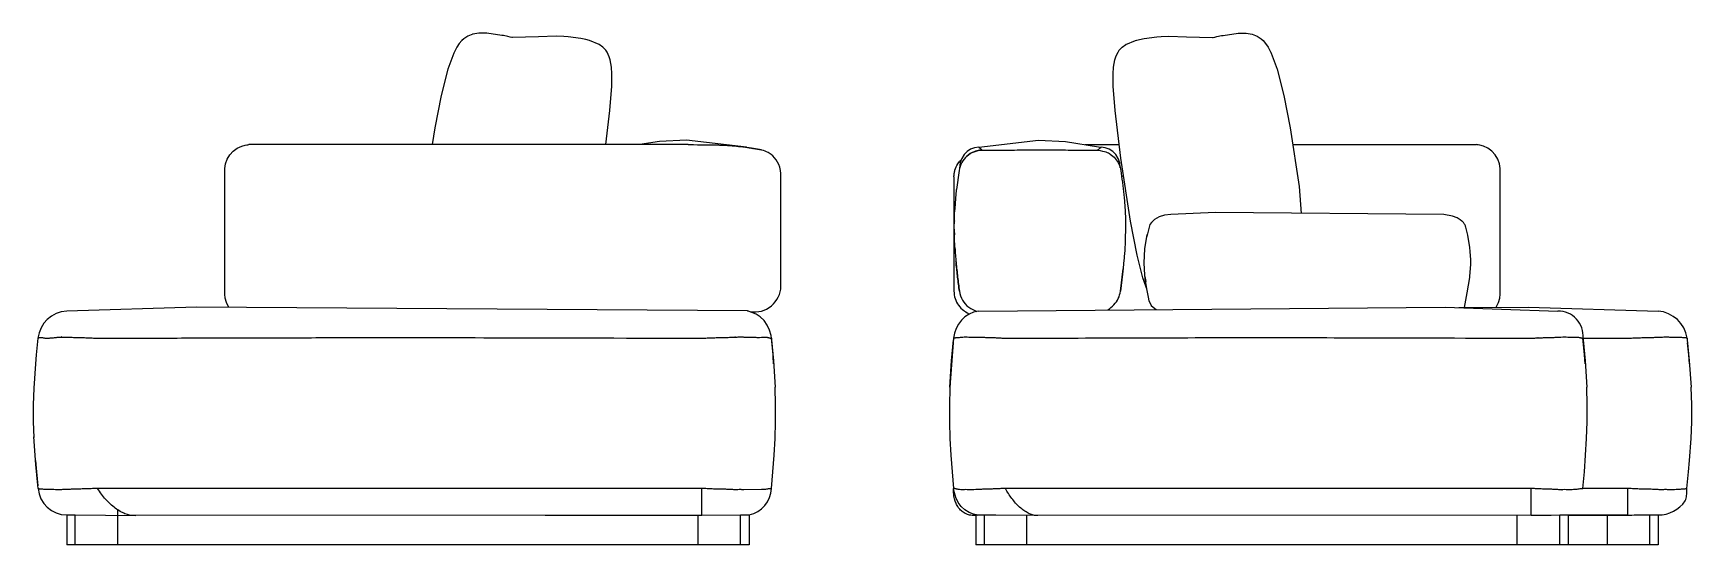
# Model space of a CAD drawing. Header units: millimetres. Extents: x 20383 to 33325, y -327 to 923.
# Drawn here: x 23736 to 26511, y -327 to 529 of the extents above; entities that cross this region are included whole.
import ezdxf

# ---------------------------------------------------------------- set-up
doc = ezdxf.new("R2010")
doc.units = ezdxf.units.MM

msp = doc.modelspace()

# ---------------------------------------------------------------- linework, layer by layer
for p, q in [((24453, 516.5), (24452.9, 516.4)), ((24456.2, 519.5), (24456.1, 519.4)), ((24610.6, 523.7), (24610.6, 523.7)), ((24630.6, 523.1), (24630.5, 523.1)), ((25563.9, 510.2), (25564, 510.3)), ((25615.6, 523.1), (25615.7, 523.1)), ((25635.6, 523.7), (25635.7, 523.7)), ((25790, 519.5), (25790.1, 519.4)), ((25495.6, 342.4), (25552.7, 342.4)), ((25554.3, 303.3), (25553.4, 312.2)), ((24056.3, 92.4), (24056.3, 302.4)), ((25284.8, 299.1), (25280.6, 267.4)), ((25284.8, 299.2), (25284.8, 299.2)), ((26190, 92.4), (26190, 302.4)), ((25594.2, 144.4), (25595.6, 168)), ((25595.6, 168), (25599.6, 191.8)), ((25595.5, 123.7), (25594.2, 144.4)), ((25285.3, 97.2), (25280.8, 134.8)), ((25554.7, 97.2), (25559.2, 134.7)), ((25596.1, 118.4), (25595.5, 123.7)), ((25595.7, 121.5), (25596.9, 113.2)), ((25598.8, 101), (25596.1, 118.4)), ((25602, 84.3), (25598.8, 101)), ((25602.8, 80.6), (25602, 84.3)), ((25602.8, 80.6), (25606.2, 73.4)), ((24970.8, 18.3), (24971.1, 15.5)), ((24971.1, 15.5), (24974.2, -19.3)), ((25275.4, 18.3), (25269.3, -63.3)), ((25272.1, -19.3), (25275.2, 15.5)), ((26328.5, 18.6), (26328.8, 15.5)), ((26328.8, 15.5), (26331.9, -19.3)), ((26502.6, 18.3), (26502.9, 15.5)), ((26502.9, 15.5), (26506.4, -19.3)), ((24974.2, -19.3), (24973.9, -17)), ((24974.2, -19.3), (24976.9, -63.3)), ((25269.3, -63.3), (25272.1, -19.3)), ((25272.3, -17), (25272.1, -19.3)), ((26331.9, -19.3), (26334.7, -63.3)), ((26506.4, -19.3), (26509.6, -63.3)), ((23739.9, -192.9), (23736.7, -146.5)), ((26509.5, -146.8), (26509.6, -146.5)), ((23743.3, -227.6), (23739.9, -192.9)), ((23743.9, -232.9), (23743.3, -227.6)), ((24954, -235), (24924.6, -235.1)), ((23791.8, -277.4), (23791.8, -327.4)), ((23791.8, -277.4), (23806, -277.4)), ((23806, -327.4), (23806, -277.4)), ((23806, -277.4), (23907.3, -278.5)), ((23877, -327.4), (23877, -268.8)), ((24854.5, -277.6), (24919.2, -277.4)), ((24919.2, -327.4), (24919.2, -277.4)), ((24919.2, -277.4), (24933.4, -277.4)), ((24933.4, -277.4), (24933.4, -327.4)), ((25312.9, -277.4), (25312.9, -327.4)), ((25312.9, -277.4), (25316.3, -277.5)), ((26275.2, -277.7), (26289.6, -277.4)), ((26289.6, -327.4), (26289.6, -277.4)), ((26289.6, -277.4), (26303.8, -277.4)), ((26303.8, -277.4), (26303.8, -327.4)), ((26414.4, -277.4), (26440.3, -277.4)), ((26440.3, -327.4), (26440.3, -277.4)), ((26440.3, -277.4), (26454.5, -277.4)), ((26454.5, -277.4), (26454.5, -327.4)), ((24848.2, -327.4), (24848.2, -277.6)), ((25327.1, -327.4), (25327.1, -277.7)), ((25398.1, -327.4), (25398.1, -278.4)), ((26218.6, -327.4), (26218.6, -277.6)), ((26402.9, -277.6), (26303.8, -277.7)), ((26303.8, -277.6), (26402.9, -277.6)), ((26369.3, -327.4), (26369.3, -277.6)), ((23806, -327.4), (23791.8, -327.4)), ((24848.2, -327.4), (23806, -327.4)), ((24919.2, -327.4), (24848.2, -327.4)), ((24933.4, -327.4), (24919.2, -327.4)), ((25327.1, -327.4), (25312.9, -327.4)), ((26218.6, -327.4), (25327.1, -327.4)), ((26289.6, -327.4), (26218.6, -327.4)), ((26369.3, -327.4), (26289.6, -327.4)), ((26440.3, -327.4), (26369.3, -327.4)), ((26454.5, -327.4), (26440.3, -327.4))]:
    msp.add_line(p, q)
at = {"flags": 128}
for points in [[(24700.8, 484.3), (24699.3, 489.2), (24697.6, 493.5), (24695.7, 497.1), (24693.6, 500.3), (24688.6, 505.7), (24682.4, 510.2), (24666.2, 516.9), (24660, 518.4), (24652.1, 519.9), (24630.6, 523.1), (24623.5, 523.6), (24610.6, 523.7), (24581.2, 522.7), (24537.6, 521.6), (24536.3, 521.9), (24533.6, 522.5), (24530, 523.3), (24522.5, 524.8), (24519.6, 525.3), (24494.6, 528.9), (24481.2, 529), (24471.1, 527.3), (24463, 524), (24456.1, 519.4), (24453, 516.5), (24448.6, 511.4), (24444.6, 505.5)], [(24471.1, 527.3), (24470.9, 527.2)], [(24481.3, 529), (24481.2, 529)], [(25545.4, 484.3), (25546.9, 489.2), (25548.6, 493.5), (25550.6, 497.1), (25552.7, 500.3), (25557.7, 505.7), (25563.9, 510.2), (25580, 516.9), (25586.3, 518.4), (25594.1, 519.9), (25615.6, 523.1), (25622.7, 523.6), (25635.7, 523.7), (25665, 522.7), (25708.6, 521.6), (25709.9, 521.9), (25712.6, 522.5), (25716.2, 523.3), (25723.8, 524.8), (25726.7, 525.3), (25751.6, 528.9), (25765.1, 529), (25775.1, 527.3), (25783.3, 524), (25790.1, 519.4), (25793.2, 516.5), (25797.6, 511.4), (25801.6, 505.5)], [(25765, 529), (25765.1, 529), (25765.2, 529)], [(24444.6, 505.5), (24439.4, 495.6), (24429.4, 468.7), (24418.2, 424.5), (24407.8, 370.7), (24403.4, 342.4)], [(24463, 524), (24462.9, 524)], [(24537.6, 521.6), (24537.5, 521.6)], [(24666.3, 516.8), (24666.2, 516.9)], [(25552.3, 499.8), (25552.7, 500.3)], [(25580, 516.9), (25581.6, 517.3)], [(25801.6, 505.5), (25806.9, 495.6), (25816.8, 468.7), (25828.1, 424.5), (25838.5, 370.7), (25853.5, 272.2), (25857.1, 227.4)], [(24693.5, 342.4), (24700.6, 399.7), (24703.6, 440.5), (24703.8, 461), (24703, 472), (24700.8, 484.3)], [(25598.5, 102.4), (25597.1, 105.6), (25592.1, 119.6), (25582.4, 157.6), (25571.5, 214.3), (25555.5, 319.8), (25545.6, 399.7), (25542.7, 440.5), (25542.5, 461), (25543.2, 472), (25545.4, 484.3)], [(25806.7, 495.9), (25806.9, 495.6)], [(24056.3, 302.4), (24057.5, 310), (24060.4, 318.1), (24064.8, 325.4), (24070.4, 331.6), (24077, 336.6), (24084.5, 340.1), (24090.4, 341.7), (24093.3, 342.2), (24094.1, 342.2), (24094.6, 342.3), (24094.9, 342.3), (24095, 342.3), (24096.3, 342.4)], [(24831.3, 342.4), (24096.3, 342.4)], [(24928.8, 337.9), (24828.7, 350.1), (24783.3, 347.6), (24750.7, 342.4)], [(24934.9, 336.7), (24934.8, 336.7), (24933.6, 336.9), (24932, 337.2), (24928.5, 337.7), (24923.9, 338.4)], [(24928.8, 337.9), (24935.6, 337.1), (24938.4, 336.1)], [(24934.7, 336.7), (24934.8, 336.7), (24934.9, 336.7), (24934.9, 336.7)], [(24986.3, 294.2), (24985.8, 299), (24984.6, 304.7), (24983, 309.2), (24981.1, 313.3), (24978.7, 317), (24976.1, 320.4), (24973.2, 323.4), (24970.1, 326), (24968.5, 327.2), (24966.9, 328.3), (24965.3, 329.2), (24962.6, 330.6), (24960.5, 331.5), (24957.5, 332.5), (24954.5, 333.3), (24953.5, 333.5), (24953.3, 333.6), (24953.2, 333.6)], [(25317.5, 337.9), (25310.6, 337.1), (25304, 334.7), (25298, 330.8), (25293, 325.7), (25289.1, 319.4), (25286.6, 312.3), (25285.4, 302.4)], [(25317.5, 337.9), (25417.6, 350.1), (25463, 347.6), (25517.8, 338.8), (25522.5, 337.9)], [(25326, 333.1), (25326.8, 333.1), (25328.7, 333.1), (25333.2, 333.1), (25337.6, 333.1), (25345.2, 333.1), (25346.9, 333.1)], [(25493, 333.1), (25502.9, 333.1), (25509.2, 333.1), (25512.6, 333.1), (25513.9, 333.1)], [(25553.4, 312.2), (25550.8, 319.4), (25546.8, 325.8), (25541.7, 331), (25535.6, 334.9), (25529, 337.2), (25522.5, 337.9)], [(25843.1, 342.4), (26150, 342.4)], [(26190, 302.4), (26188.7, 310), (26185.8, 318.1), (26181.4, 325.4), (26175.8, 331.6), (26169.2, 336.6), (26161.8, 340.1), (26155.8, 341.7), (26152.9, 342.2), (26152.1, 342.2), (26151.6, 342.3), (26151.4, 342.3), (26151.2, 342.3), (26150, 342.4)], [(24986.3, 100.6), (24986.3, 294.2)], [(25639.1, 225.4), (25628.4, 224.1), (25619.4, 221.3), (25611.7, 217.2), (25606.4, 212.3), (25604.1, 208.7), (25602.5, 204.3)], [(26095.9, 225.4), (25713.5, 228.6), (25639.1, 225.4)], [(26118, 219.7), (26110, 222.8), (26095.9, 225.4)], [(25602.5, 204.3), (25599.4, 190.9), (25599, 188.8)], [(26139.1, 170.4), (26135.6, 190.9), (26132.5, 204.3)], [(26140.7, 142.3), (26140.8, 149.5), (26140, 163.5), (26139.1, 170.4)], [(26139.1, 120.1), (26139.3, 121.5), (26140.7, 142.3)], [(26130.4, 69.8), (26135, 94.1), (26139.1, 120.1)], [(24063.1, 70.1), (24062.6, 70.8), (24058.9, 78), (24056.9, 85.5), (24056.3, 92.4)], [(26183.3, 70.1), (26187.3, 78), (26189.4, 85.5), (26190, 92.4)], [(24930.7, 64), (24009.1, 70.5), (23791.8, 63.8)], [(24970.8, 18.3), (24970.1, 23), (24967.7, 32), (24963.7, 40.5), (24958.4, 48), (24952.1, 54), (24945.1, 58.5), (24930.7, 64)], [(25317.3, 63.8), (26097.8, 70.5), (26286.6, 63.8)], [(25606.2, 73.4), (25612, 68), (25614.5, 66.4)], [(26120.8, 69.7), (26237.1, 70.5), (26454.4, 63.8)], [(23743.7, 18.3), (23740.7, -9.5), (23739.4, -24.5)], [(24974.5, -24.5), (24973.4, -9.5), (24970.8, 18.3)], [(25275.4, 18.3), (25272.9, -9.5), (25271.7, -24.5)], [(26332.2, -24.5), (26331.1, -9.5), (26328.5, 18.6)], [(26506.8, -24.5), (26505.5, -9.5), (26503.4, 10.7)], [(23739.4, -24.5), (23736.5, -65.3), (23735.6, -93.3), (23735.7, -121.3), (23736.8, -147.8)], [(25270.7, -38.6), (25269.2, -65.3), (25268.5, -93.3), (25268.5, -121.3), (25269.5, -149.3), (25271.1, -177.2)], [(24975.2, -177.2), (24976.8, -149.3), (24977.7, -121.3), (24977.8, -93.3), (24976.9, -63.3)], [(26332.9, -177.2), (26334.5, -149.3), (26335.4, -121.3), (26335.5, -93.3), (26334.7, -63.3)], [(26506.8, -186.5), (26509.4, -149.4), (26510.5, -121.3), (26510.6, -93.3), (26509.6, -63.3)], [(23739.5, -186.5), (23741.1, -205.2), (23743.5, -228.8)], [(24970.6, -232.9), (24973.1, -205.1), (24975.2, -177.2)], [(25271.1, -177.2), (25273.2, -205.1), (25275.6, -232.9)], [(26328.4, -232.9), (26330.8, -205.1), (26332.9, -177.2)], [(26502.4, -232.9), (26505.2, -205.2), (26506.8, -186.5)], [(24854.5, -232.9), (24742.1, -233), (24629.8, -232.9), (24517.4, -232.9), (24405.1, -232.9), (24292.7, -232.9), (24180.4, -232.9), (24068, -232.9), (23955.7, -232.9), (23843.3, -232.9)], [(25415.4, -278.5), (25346.4, -278), (25336.4, -277.8), (25330, -277.7), (25325.8, -277.7), (25322.9, -277.7), (25319.5, -277.6), (25318.6, -277.6), (25318.1, -277.6), (25318, -277.6), (25317.9, -277.6), (25317.7, -277.6), (25317.3, -277.6), (25316.3, -277.5), (25308.7, -276.2), (25301.4, -273.4), (25294.5, -269), (25288.3, -263.2), (25283.2, -256.3), (25279.2, -248.1), (25276.8, -240.3), (25275.6, -232.9)], [(24854.5, -277.6), (23905.9, -278.5), (23904.2, -278.5)], [(24592.3, -277.6), (24854.5, -277.6)], [(26241.8, -277.6), (25416.4, -278.5), (25415.1, -278.5)], [(26241.8, -277.6), (26249.8, -277.6), (26264.4, -277.7), (26275.2, -277.7)]]:
    msp.add_lwpolyline(points, dxfattribs=at)
for centre, radius, start, end in [((24942.6, 106.5), 44.1, 254.456, 352.2778), ((25324.9, 102.4), 40, 187.4336, 233.3981), ((25515, 102.4), 40, 315.8702, 352.5664), ((23794.2, 13), 50.8, 92.7271, 174.034), ((25325.3, 14.5), 50, 99.1984, 175.4395), ((25344.3, 135.8), 78.5, 236.5646, 247.5515), ((25454.5, 165.6), 127.5, 308.4034, 314.4263), ((26287.1, 22.2), 41.6, 355.0073, 90.6103), ((26449.6, 10.5), 53.6, 8.5303, 84.8122), ((23792, -229.1), 48.3, 184.6473, 269.713), ((24923.6, -231.4), 47.1, 282.0208, 358.1088), ((26455.1, -223.6), 53.8, 269.298, 325.8058)]:
    msp.add_arc(centre, radius, start, end)
for points, knots in [([(24831.3, 342.4), (24857.8, 342.3), (24863, 342.3), (24870.7, 342.2), (24878.3, 342), (24885.9, 341.7), (24893.5, 341.4), (24901.2, 340.9), (24911.2, 340.1), (24918.3, 339.2), (24923, 338.6)], [0.75, 0.75, 0.75, 0.75, 0.7777778, 0.8055556, 0.8333333, 0.8611111, 0.8888889, 0.9166667, 0.9444444, 1, 1, 1, 1]), ([(24923.9, 338.4), (24923.8, 338.5), (24923.6, 338.5), (24923.3, 338.5), (24923.1, 338.5), (24923, 338.6)], [0.0000584, 0.0000584, 0.0000584, 0.0000584, 0.3333333, 0.6666667, 1, 1, 1, 1]), ([(24953.3, 333.6), (24953.3, 333.6), (24953.3, 333.6), (24953.3, 333.6), (24953.3, 333.6), (24953.2, 333.6), (24953.2, 333.6), (24953.1, 333.6), (24953, 333.6), (24952.9, 333.6), (24952.7, 333.7), (24952.5, 333.7), (24952.2, 333.8), (24951.6, 333.9), (24950.8, 334), (24950, 334.1), (24949.5, 334.2), (24949, 334.3), (24948.4, 334.4), (24947.7, 334.5), (24947.1, 334.6), (24946.5, 334.7), (24945.8, 334.8), (24945.1, 334.9), (24944.5, 335), (24943.9, 335.1), (24943.5, 335.2), (24943, 335.3), (24942.4, 335.4), (24941.5, 335.5), (24940.5, 335.7), (24939.1, 336), (24937.2, 336.3), (24935.6, 336.6), (24934.8, 336.7)], [0.4763431, 0.4763431, 0.4763431, 0.4763431, 0.4821429, 0.5, 0.5178571, 0.5357143, 0.5535714, 0.5625, 0.5714286, 0.5803571, 0.5892857, 0.6071429, 0.625, 0.6428571, 0.6785714, 0.6964286, 0.7053571, 0.7142857, 0.7321429, 0.75, 0.7678571, 0.7857143, 0.8035714, 0.8214286, 0.8392857, 0.8482143, 0.8571429, 0.8660714, 0.875, 0.8928571, 0.9107143, 0.9285714, 0.9642857, 0.9999999, 0.9999999, 0.9999999, 0.9999999]), ([(25317.5, 337.9), (25317.5, 337.9), (25317.6, 337.9), (25318.4, 337.4), (25320.4, 336), (25322.3, 334.2), (25323.4, 333.2)], [0.5000001, 0.5000001, 0.5000001, 0.5000001, 0.5555556, 0.6666667, 0.8333333, 0.9999997, 0.9999997, 0.9999997, 0.9999997]), ([(25323.9, 333.2), (25324.8, 333.2), (25325.1, 333.1), (25325.5, 333.1), (25325.9, 333.1), (25326.5, 333.1), (25327.3, 333.1), (25328.5, 333.1), (25329.8, 333.1), (25330.8, 333.1), (25331.6, 333.1), (25332.4, 333.1), (25333.5, 333.1), (25334.9, 333.1), (25336.4, 333.1), (25337.6, 333.1), (25338.8, 333.1), (25340.3, 333.1), (25342.8, 333.1), (25347.2, 333.1), (25351, 333.2), (25353.6, 333.2)], [0.1333333, 0.1333333, 0.1333333, 0.1333333, 0.15, 0.175, 0.2, 0.225, 0.25, 0.3, 0.35, 0.375, 0.4, 0.425, 0.45, 0.5, 0.55, 0.575, 0.6, 0.65, 0.7, 0.8, 1, 1, 1, 1]), ([(25353.6, 333.2), (25366.2, 333.3), (25385.2, 333.5), (25410.5, 333.6), (25429.5, 333.6), (25448.4, 333.5), (25467.4, 333.4), (25480, 333.3), (25486.3, 333.2)], [0, 0, 0, 0, 0.285714, 0.428571, 0.571429, 0.714286, 0.857143, 1, 1, 1, 1]), ([(25486.3, 333.2), (25488.9, 333.2), (25492.7, 333.1), (25497.1, 333.1), (25499.6, 333.1), (25501.7, 333.1), (25504.1, 333.1), (25506.3, 333.1), (25507.6, 333.1), (25508.2, 333.1), (25508.6, 333.1), (25509.7, 333.1), (25511.4, 333.1), (25513, 333.1), (25513.8, 333.1), (25514, 333.1), (25514.4, 333.1), (25514.8, 333.1), (25515.1, 333.2), (25515.2, 333.2)], [0, 0, 0, 0, 0.2, 0.3, 0.35, 0.4, 0.475, 0.55, 0.5875, 0.596875, 0.60625, 0.625, 0.7, 0.775, 0.79375, 0.803125, 0.8125, 0.85, 0.8666667, 0.8666667, 0.8666667, 0.8666667]), ([(25516.6, 333.2), (25517.3, 333.9), (25518.6, 335.1), (25520.4, 336.5), (25521.7, 337.5), (25522.4, 337.9), (25522.5, 337.9), (25522.5, 337.9)], [0.0000002, 0.0000002, 0.0000002, 0.0000002, 0.1111111, 0.2222222, 0.3333333, 0.4444444, 0.4999988, 0.4999988, 0.4999988, 0.4999988]), ([(25516.6, 333.2), (25529.4, 331.1), (25537.2, 327.7), (25546.4, 319.6), (25552.5, 310), (25554.6, 302.8), (25555.2, 299.1)], [0.15, 0.15, 0.15, 0.15, 0.4, 0.6, 0.8, 1, 1, 1, 1]), ([(25276.1, 288.3), (25276.1, 290.2), (25276.4, 294.1), (25278.1, 301.6), (25281.7, 309.4), (25285.9, 314.5), (25287.8, 316.5)], [0, 0, 0, 0, 0.1, 0.2, 0.4, 0.5399991, 0.5399991, 0.5399991, 0.5399991]), ([(25318.7, 332.9), (25315.6, 332.4), (25308.1, 330.4), (25297.3, 323.8), (25288.5, 312.7), (25285.4, 303.7), (25284.8, 299.1)], [0.0833333, 0.0833333, 0.0833333, 0.0833333, 0.25, 0.5, 0.75, 1, 1, 1, 1]), ([(25276.1, 288.3), (25276.1, 283.5), (25276.1, 273.7), (25276.1, 258.3), (25276.1, 242.1), (25276.1, 225.5), (25276.1, 209), (25276.1, 192.9), (25276.1, 176.9), (25276.1, 160.6), (25276.1, 144.2), (25276.1, 122.8), (25276.1, 107.4), (25276.1, 97.3)], [0, 0, 0, 0, 0.083333, 0.166667, 0.25, 0.333333, 0.416667, 0.5, 0.583333, 0.666667, 0.75, 0.833333, 1, 1, 1, 1]), ([(25555.2, 299.1), (25556.1, 292.8), (25557.5, 283.1), (25559.1, 270), (25560.2, 259.9), (25561.2, 249.7), (25562.1, 239.2), (25562.7, 228.5), (25563, 221.5), (25563.1, 218)], [0, 0, 0, 0, 0.1, 0.15, 0.2, 0.25, 0.3, 0.35, 0.4, 0.4, 0.4, 0.4]), ([(25556.6, 289.4), (25557.1, 289.5), (25558.3, 289.9), (25559.3, 290.2), (25560, 290.4)], [0.00956303, 0.00956303, 0.00956303, 0.00956303, 0.02272727, 0.04485634, 0.04485634, 0.04485634, 0.04485634]), ([(25276.6, 200.9), (25276.6, 203.8), (25276.6, 211.3), (25276.9, 220.8), (25277.2, 227.3), (25280.4, 265.6)], [0.5205314, 0.5205314, 0.5205314, 0.5205314, 0.5625, 0.625, 0.6524378, 0.6524378, 0.6524378, 0.6524378]), ([(25276.6, 200.9), (25276.7, 199.4), (25276.7, 196.4), (25276.8, 193.3), (25276.8, 191.6)], [0.47951044, 0.47951044, 0.47951044, 0.47951044, 0.5, 0.52287571, 0.52287571, 0.52287571, 0.52287571]), ([(25563.1, 218), (25562.8, 182.5), (25562.4, 172), (25561.4, 158.2), (25560.5, 147.9), (25559.2, 135.3)], [0.55, 0.55, 0.55, 0.55, 0.6, 0.7, 0.7538023, 0.7538023, 0.7538023, 0.7538023]), ([(26132.5, 204.3), (26132.1, 206), (26130.8, 209.1), (26128.2, 212.4), (26126.4, 214.2), (26118, 219.7)], [0, 0, 0, 0, 0.1111111, 0.2222222, 0.2777778, 0.2777778, 0.2777778, 0.2777778]), ([(25277.7, 170.2), (25277.7, 170.3), (25277.5, 174.7), (25277.1, 182.6), (25276.8, 190.4), (25276.7, 193.9)], [0.3737897, 0.3737897, 0.3737897, 0.3737897, 0.375, 0.4375, 0.4873054, 0.4873054, 0.4873054, 0.4873054]), ([(25277.7, 170.5), (25277.7, 170.4), (25278.3, 161.7), (25279, 153.3), (25279.7, 145.1)], [0.623831, 0.623831, 0.623831, 0.623831, 0.625, 0.75, 0.75, 0.75, 0.75]), ([(25279.7, 145), (25280.5, 136.9), (25282.3, 120.8), (25284.2, 105), (25285.3, 97.2)], [0.7503178, 0.7503178, 0.7503178, 0.7503178, 0.875, 1, 1, 1, 1]), ([(25285.3, 97.2), (25284.3, 104.8), (25282.3, 120.1), (25280.6, 136), (25279.8, 143.9)], [0, 0, 0, 0, 0.125, 0.2440741, 0.2440741, 0.2440741, 0.2440741]), ([(25276.1, 97.3), (25276.1, 93.1), (25277.4, 84.6), (25283.2, 73.2), (25290.7, 65.8), (25296.1, 62.5), (25302, 58.7)], [0, 0, 0, 0, 0.2222222, 0.4444444, 0.6666667, 0.7717291, 0.7717291, 0.7717291, 0.7717291]), ([(23743.7, 18.3), (23743.7, 18.5), (23744, 18.8), (23745.2, 19.1), (23746.8, 19.5), (23748.4, 19.6), (23749.8, 19.6), (23751.3, 19.4), (23753, 19.1), (23754.9, 18.7), (23756.9, 18.5), (23759.2, 18.5), (23761.6, 18.6), (23764.2, 18.8), (23766.9, 18.9), (23769.8, 19.2), (23772.8, 19.6), (23776, 19.9), (23779.3, 20.2), (23782.6, 20.3), (23787.3, 20.4), (23792.2, 20.4), (23797.2, 20.2), (23802.4, 19.9), (23809.1, 19.5), (23817.3, 19.4), (23825.8, 19.3), (23834.4, 18.9), (23840.2, 18.5), (23843.1, 18.3)], [0, 0, 0, 0, 0.055556, 0.111111, 0.166667, 0.194444, 0.222222, 0.25, 0.277778, 0.305556, 0.333333, 0.361111, 0.388889, 0.416667, 0.444444, 0.472222, 0.5, 0.527778, 0.555556, 0.583333, 0.611111, 0.666667, 0.694444, 0.722222, 0.777778, 0.833333, 0.888889, 0.944444, 1, 1, 1, 1]), ([(23843.1, 18.3), (23880.5, 18.5), (23955.5, 18.7), (24067.9, 19), (24180.3, 19.3), (24330.2, 19.5), (24555, 19.3), (24742.3, 18.7), (24854.7, 18.3)], [0, 0, 0, 0, 0.111111, 0.222222, 0.333333, 0.444444, 0.666667, 1, 1, 1, 1]), ([(24863.4, 18.8), (24866.2, 18.9), (24872, 19.2), (24880.4, 19.4), (24888.7, 19.6), (24894, 19.8), (24896.6, 19.8)], [0.0556758, 0.0556758, 0.0556758, 0.0556758, 0.1111111, 0.1666667, 0.2222222, 0.2777778, 0.2777778, 0.2777778, 0.2777778]), ([(24896.6, 19.8), (24899.2, 19.9), (24904.4, 20), (24911.6, 20.4), (24918.5, 20.6), (24922.8, 20.5), (24924.8, 20.4)], [0.2777822, 0.2777822, 0.2777822, 0.2777822, 0.3333333, 0.3888889, 0.4444444, 0.5, 0.5, 0.5, 0.5]), ([(24924.8, 20.4), (24926.9, 20.3), (24930.8, 20.1), (24934.3, 20.2), (24936, 20.3)], [0.5000882, 0.5000882, 0.5000882, 0.5000882, 0.5555556, 0.6110101, 0.6110101, 0.6110101, 0.6110101]), ([(24944.6, 20), (24945.9, 19.9), (24948.1, 19.5), (24949.9, 19.5), (24950.6, 19.5)], [0.7223492, 0.7223492, 0.7223492, 0.7223492, 0.7777778, 0.8332958, 0.8332958, 0.8332958, 0.8332958]), ([(24962.6, 20), (24963.1, 20), (24963.9, 19.8), (24964.8, 19.6), (24965.5, 19.5), (24966.1, 19.4), (24966.9, 19.2), (24967.5, 19.1), (24967.8, 19)], [0.7223004, 0.7223004, 0.7223004, 0.7223004, 0.75, 0.7638889, 0.7777778, 0.7916667, 0.8055556, 0.8333333, 0.8333333, 0.8333333, 0.8333333]), ([(24967.8, 19), (24968.1, 18.9), (24968.7, 18.7), (24969.7, 18.4), (24970.3, 18.3), (24970.5, 18.3)], [0.8334099, 0.8334099, 0.8334099, 0.8334099, 0.8611111, 0.8888889, 0.9443154, 0.9443154, 0.9443154, 0.9443154]), ([(25275.8, 18.7), (25276, 18.8), (25276.7, 19), (25277.8, 19.2), (25278.5, 19.3)], [0.0558199, 0.0558199, 0.0558199, 0.0558199, 0.1111111, 0.1666273, 0.1666273, 0.1666273, 0.1666273]), ([(25278.5, 19.3), (25279.1, 19.4), (25280.7, 19.5), (25282.6, 19.7), (25283.7, 19.8)], [0.1666667, 0.1666667, 0.1666667, 0.1666667, 0.2222222, 0.2777616, 0.2777616, 0.2777616, 0.2777616]), ([(25300.9, 20.4), (25302.7, 20.3), (25306.4, 20.1), (25310.4, 20.2), (25312.4, 20.3)], [0.5000207, 0.5000207, 0.5000207, 0.5000207, 0.5555556, 0.611063, 0.611063, 0.611063, 0.611063]), ([(25325.5, 20), (25327.7, 19.9), (25332.4, 19.5), (25337.2, 19.5), (25339.6, 19.5)], [0.7222833, 0.7222833, 0.7222833, 0.7222833, 0.7777778, 0.8332839, 0.8332839, 0.8332839, 0.8332839]), ([(25339.6, 19.5), (25340.8, 19.5), (25343.2, 19.4), (25346.9, 19.3), (25350.7, 19.1), (25353.2, 19), (25354.4, 18.9)], [0.8333333, 0.8333333, 0.8333333, 0.8333333, 0.8611111, 0.8888889, 0.9166667, 0.9443725, 0.9443725, 0.9443725, 0.9443725]), ([(25361.9, 18.3), (25394.5, 18.4), (25459.7, 18.6), (25590.1, 19.2), (25753.1, 19.5), (25981.3, 19.3), (26144.3, 18.7), (26242.1, 18.3)], [0, 0, 0, 0, 0.111111, 0.222222, 0.444444, 0.666667, 1, 1, 1, 1]), ([(26249.6, 18.8), (26252.1, 18.9), (26257.1, 19.2), (26264.4, 19.4), (26271.6, 19.6), (26276.3, 19.8), (26278.5, 19.8)], [0.0556756, 0.0556756, 0.0556756, 0.0556756, 0.1111111, 0.1666667, 0.2222222, 0.2777778, 0.2777778, 0.2777778, 0.2777778]), ([(26278.5, 19.8), (26280.8, 19.9), (26285.3, 20), (26291.6, 20.4), (26297.6, 20.7), (26301.3, 20.5), (26303.1, 20.4)], [0.2777821, 0.2777821, 0.2777821, 0.2777821, 0.3333333, 0.3888889, 0.4444444, 0.5, 0.5, 0.5, 0.5]), ([(26303.1, 20.4), (26304.9, 20.3), (26308.3, 20.1), (26311.3, 20.2), (26312.7, 20.3)], [0.5000903, 0.5000903, 0.5000903, 0.5000903, 0.5555556, 0.6110087, 0.6110087, 0.6110087, 0.6110087]), ([(26320.3, 20), (26320.8, 20), (26321.6, 19.8), (26322.6, 19.6), (26323.2, 19.5), (26323.9, 19.4), (26324.7, 19.2), (26325.2, 19.1), (26325.5, 19)], [0.7222993, 0.7222993, 0.7222993, 0.7222993, 0.75, 0.7638889, 0.7777778, 0.7916667, 0.8055556, 0.8333333, 0.8333333, 0.8333333, 0.8333333]), ([(26325.5, 19), (26325.9, 18.9), (26326.5, 18.7), (26327.5, 18.4), (26328, 18.3), (26328.2, 18.3)], [0.8334103, 0.8334103, 0.8334103, 0.8334103, 0.8611111, 0.8888889, 0.9443157, 0.9443157, 0.9443157, 0.9443157]), ([(26411.8, 18.8), (26414.7, 18.9), (26420.4, 19.2), (26428.9, 19.4), (26437.1, 19.6), (26442.5, 19.8), (26445.1, 19.8)], [0.0556757, 0.0556757, 0.0556757, 0.0556757, 0.1111111, 0.1666667, 0.2222222, 0.2777778, 0.2777778, 0.2777778, 0.2777778]), ([(26445.1, 19.8), (26447.7, 19.9), (26452.8, 20), (26460.1, 20.4), (26467, 20.6), (26471.2, 20.5), (26473.3, 20.4)], [0.2777822, 0.2777822, 0.2777822, 0.2777822, 0.3333333, 0.3888889, 0.4444444, 0.5, 0.5, 0.5, 0.5]), ([(26473.3, 20.4), (26475.4, 20.3), (26479.3, 20.1), (26482.8, 20.2), (26484.4, 20.3)], [0.5000882, 0.5000882, 0.5000882, 0.5000882, 0.5555556, 0.6110106, 0.6110106, 0.6110106, 0.6110106]), ([(26493.1, 20), (26494.3, 19.9), (26496.6, 19.5), (26498.3, 19.5), (26499.1, 19.5)], [0.7223482, 0.7223482, 0.7223482, 0.7223482, 0.7777778, 0.833296, 0.833296, 0.833296, 0.833296]), ([(26499.1, 19.5), (26499.8, 19.4), (26501.1, 19.4), (26502.2, 18.9), (26502.5, 18.5), (26502.6, 18.3)], [0.8333333, 0.8333333, 0.8333333, 0.8333333, 0.8888889, 0.9444444, 0.9999956, 0.9999956, 0.9999956, 0.9999956]), ([(23747.4, -234), (23746.6, -234), (23745.4, -233.9), (23744.2, -233.5), (23743.9, -233.1), (23743.9, -232.9)], [0.8333333, 0.8333333, 0.8333333, 0.8333333, 0.8888889, 0.9444444, 0.9999947, 0.9999947, 0.9999947, 0.9999947]), ([(23753.3, -234.6), (23752.1, -234.4), (23749.9, -234.1), (23748.1, -234.1), (23747.4, -234)], [0.7223353, 0.7223353, 0.7223353, 0.7223353, 0.7777778, 0.8332938, 0.8332938, 0.8332938, 0.8332938]), ([(23773.2, -235.1), (23771.1, -235.1), (23767.2, -235), (23763.7, -235), (23762, -235)], [0.5000453, 0.5000453, 0.5000453, 0.5000453, 0.5555556, 0.6110518, 0.6110518, 0.6110518, 0.6110518]), ([(23817.6, -233.9), (23814.8, -234), (23809.3, -234), (23804, -234.3), (23801.4, -234.4)], [0.1666721, 0.1666721, 0.1666721, 0.1666721, 0.2222222, 0.2777731, 0.2777731, 0.2777731, 0.2777731]), ([(23834.7, -233.4), (23831.8, -233.6), (23826.1, -233.8), (23820.4, -233.9), (23817.6, -233.9)], [0.0556712, 0.0556712, 0.0556712, 0.0556712, 0.1111111, 0.1666667, 0.1666667, 0.1666667, 0.1666667]), ([(24854.5, -277.6), (24854.4, -277.6), (24854.2, -275.8), (24854.1, -267.5), (24854.2, -252.8), (24854.3, -239.7), (24854.5, -232.9)], [0.0033768, 0.0033768, 0.0033768, 0.0033768, 0.2222222, 0.4444444, 0.7222222, 0.9999997, 0.9999997, 0.9999997, 0.9999997]), ([(24880.1, -234.1), (24878.7, -234.1), (24875.9, -234), (24870.3, -233.9), (24865.9, -233.7), (24863.1, -233.5)], [0.8333333, 0.8333333, 0.8333333, 0.8333333, 0.8611111, 0.8888889, 0.9443681, 0.9443681, 0.9443681, 0.9443681]), ([(24896.4, -234.6), (24893.8, -234.5), (24888.4, -234.1), (24882.9, -234.1), (24880.1, -234.1)], [0.7222807, 0.7222807, 0.7222807, 0.7222807, 0.7777778, 0.8332832, 0.8332832, 0.8332832, 0.8332832]), ([(24924.6, -235.1), (24922.6, -235.1), (24918.3, -235), (24913.7, -235.1), (24911.3, -235.1)], [0.5, 0.5, 0.5, 0.5, 0.5555556, 0.6110754, 0.6110754, 0.6110754, 0.6110754]), ([(24962.4, -234.3), (24961.3, -234.5), (24959, -234.7), (24956, -234.9), (24954.3, -235), (24954, -235)], [0.2777778, 0.2777778, 0.2777778, 0.2777778, 0.3333333, 0.3888889, 0.3993992, 0.3993992, 0.3993992, 0.3993992]), ([(24970.2, -233.3), (24970, -233.4), (24969.3, -233.6), (24967.7, -233.8), (24965.4, -233.9), (24963.5, -234.2), (24962.4, -234.3)], [0.0557085, 0.0557085, 0.0557085, 0.0557085, 0.1111111, 0.1666667, 0.2222222, 0.2777151, 0.2777151, 0.2777151, 0.2777151]), ([(25312.9, -278.5), (25307.6, -278.5), (25302.2, -277.9), (25294.8, -275.2), (25288.4, -270.9), (25283.2, -265.1), (25278.1, -255.8), (25275.6, -246.2), (25275.6, -238.9), (25275.6, -232.9)], [0.1111111, 0.1111111, 0.1111111, 0.1111111, 0.2222222, 0.3333333, 0.4444444, 0.5555556, 0.6666667, 0.8888889, 0.9444444, 0.9444444, 0.9444444, 0.9444444]), ([(25278.6, -233.6), (25278.3, -233.5), (25277.7, -233.3), (25276.7, -233), (25276.1, -232.9), (25276, -232.9)], [0.8334064, 0.8334064, 0.8334064, 0.8334064, 0.8611111, 0.8888889, 0.9443205, 0.9443205, 0.9443205, 0.9443205]), ([(25283.9, -234.7), (25283.3, -234.6), (25282.3, -234.4), (25280.9, -234.1), (25279.7, -233.9), (25279, -233.7), (25278.6, -233.6)], [0.7223027, 0.7223027, 0.7223027, 0.7223027, 0.75, 0.7777778, 0.8055556, 0.8333333, 0.8333333, 0.8333333, 0.8333333]), ([(25301.1, -235.1), (25299.3, -235.1), (25295.9, -235), (25292.9, -235.1), (25291.4, -235.1)], [0.5000507, 0.5000507, 0.5000507, 0.5000507, 0.5555556, 0.6110407, 0.6110407, 0.6110407, 0.6110407]), ([(25339.8, -234), (25337.4, -234), (25332.6, -234.1), (25327.9, -234.3), (25325.7, -234.4)], [0.1666692, 0.1666692, 0.1666692, 0.1666692, 0.2222222, 0.277776, 0.277776, 0.277776, 0.277776]), ([(25354.6, -233.4), (25352.1, -233.6), (25347.1, -233.8), (25342.2, -233.9), (25339.8, -234)], [0.0556728, 0.0556728, 0.0556728, 0.0556728, 0.1111111, 0.1666667, 0.1666667, 0.1666667, 0.1666667]), ([(26241.8, -232.9), (26209.3, -233), (26144.1, -233), (26046.4, -232.9), (25948.6, -232.9), (25850.9, -232.9), (25753.1, -232.9), (25655.4, -232.9), (25557.6, -232.9), (25459.9, -232.9), (25394.7, -232.9), (25362.1, -232.9)], [0, 0, 0, 0, 0.1111111, 0.2222222, 0.3333333, 0.4444444, 0.5555556, 0.6666667, 0.7777778, 0.8888889, 1, 1, 1, 1]), ([(25415.1, -278.5), (25414.9, -278.5), (25412.5, -278.5), (25407.7, -277.7), (25400.4, -274.7), (25393.1, -270.2), (25385.9, -264.4), (25377, -255.3), (25368.9, -244.6), (25363.7, -235.9), (25362.1, -232.9)], [0.1018823, 0.1018823, 0.1018823, 0.1018823, 0.1111111, 0.2222222, 0.3333333, 0.4444444, 0.5555556, 0.6666667, 0.8888889, 1, 1, 1, 1]), ([(26264.2, -234.1), (26263, -234.1), (26260.5, -234), (26256.8, -233.9), (26253.1, -233.7), (26250.6, -233.6), (26249.3, -233.5)], [0.8333333, 0.8333333, 0.8333333, 0.8333333, 0.8611111, 0.8888889, 0.9166667, 0.9443707, 0.9443707, 0.9443707, 0.9443707]), ([(26278.3, -234.6), (26276, -234.5), (26271.4, -234.1), (26266.6, -234.1), (26264.2, -234.1)], [0.7222813, 0.7222813, 0.7222813, 0.7222813, 0.7777778, 0.8332816, 0.8332816, 0.8332816, 0.8332816]), ([(26302.9, -235.1), (26301.1, -235.1), (26297.4, -235), (26293.4, -235.1), (26291.3, -235.1)], [0.5, 0.5, 0.5, 0.5, 0.5555556, 0.6110745, 0.6110745, 0.6110745, 0.6110745]), ([(26320.1, -234.3), (26319.1, -234.5), (26316.7, -234.7), (26312.7, -235), (26308, -235.2), (26304.6, -235.2), (26302.9, -235.1)], [0.2777778, 0.2777778, 0.2777778, 0.2777778, 0.3333333, 0.3888889, 0.4444444, 0.4999914, 0.4999914, 0.4999914, 0.4999914]), ([(26328, -233.3), (26327.8, -233.4), (26327.1, -233.6), (26325.4, -233.8), (26323.2, -233.9), (26321.2, -234.2), (26320.2, -234.3)], [0.0557085, 0.0557085, 0.0557085, 0.0557085, 0.1111111, 0.1666667, 0.2222222, 0.2777151, 0.2777151, 0.2777151, 0.2777151]), ([(26428.6, -234.1), (26427.2, -234.1), (26424.4, -234), (26418.7, -233.9), (26414.4, -233.7), (26411.5, -233.5)], [0.8333333, 0.8333333, 0.8333333, 0.8333333, 0.8611111, 0.8888889, 0.9443705, 0.9443705, 0.9443705, 0.9443705]), ([(26444.8, -234.6), (26442.2, -234.5), (26436.9, -234.1), (26431.4, -234.1), (26428.6, -234.1)], [0.7222811, 0.7222811, 0.7222811, 0.7222811, 0.7777778, 0.8332818, 0.8332818, 0.8332818, 0.8332818]), ([(26473.1, -235.1), (26471, -235.1), (26466.8, -235), (26462.2, -235.1), (26459.8, -235.1)], [0.5, 0.5, 0.5, 0.5, 0.5555556, 0.6110753, 0.6110753, 0.6110753, 0.6110753]), ([(26492.9, -234.4), (26491.7, -234.5), (26489, -234.7), (26484.3, -235), (26479, -235.2), (26475.1, -235.1), (26473.1, -235.1)], [0.2777778, 0.2777778, 0.2777778, 0.2777778, 0.3333333, 0.3888889, 0.4444444, 0.4999877, 0.4999877, 0.4999877, 0.4999877]), ([(26498.9, -234), (26498.1, -234), (26496.4, -234.1), (26494.1, -234.3), (26492.9, -234.4)], [0.1667733, 0.1667733, 0.1667733, 0.1667733, 0.2222222, 0.2776893, 0.2776893, 0.2776893, 0.2776893]), ([(26502.4, -232.9), (26501.2, -233.7), (26500.6, -233.8), (26499.6, -233.9), (26498.9, -234)], [0.0841704, 0.0841704, 0.0841704, 0.0841704, 0.11111111, 0.16666667, 0.16666667, 0.16666667, 0.16666667]), ([(26499.6, -253.9), (26499.9, -253), (26500.7, -250.8), (26501.3, -248.5), (26501.6, -247)], [0.74302792, 0.74302792, 0.74302792, 0.74302792, 0.77777778, 0.83333333, 0.83333333, 0.83333333, 0.83333333]), ([(26241.8, -277.6), (26245.5, -277.6), (26251.1, -277.6), (26256.6, -277.6), (26258.4, -277.6)], [-1, -1, -1, -1, -0.9, -0.85, -0.85, -0.85, -0.85])]:
    msp.add_open_spline(points, degree=3, knots=knots)
for points in [[(24934.8, 336.7), (24934.5, 336.7), (24933.7, 336.9), (24931.4, 337.3), (24928.1, 337.8), (24925.4, 338.2), (24923.9, 338.4)], [(24923.9, 338.4), (24923.9, 338.4), (24923.9, 338.4), (24923.9, 338.4)], [(25297.8, 323.2), (25301.3, 326.3), (25309.4, 331.2), (25318.7, 333.1), (25323.4, 333.2)], [(25317.5, 337.9), (25317.5, 337.9), (25317.5, 337.9), (25317.5, 337.9)], [(25323.4, 333.2), (25321.8, 333.2), (25320.3, 333.1), (25318.7, 332.9)], [(25323.4, 333.2), (25323.5, 333.2), (25323.7, 333.2), (25323.9, 333.2)], [(25515, 333.2), (25516.3, 333.2), (25516.4, 333.2), (25516.6, 333.2)], [(25522.5, 337.9), (25522.5, 337.9), (25522.4, 337.9), (25522.4, 337.9)], [(25284.8, 299.1), (25284.8, 299.1), (25284.8, 299.2), (25284.8, 299.2)], [(25557.2, 284.5), (25557.2, 284.6), (25557.2, 284.7), (25557.2, 284.8)], [(25280.4, 265.6), (25280.4, 266.2), (25280.5, 266.7), (25280.6, 267.3)], [(25277, 223.4), (25277, 223.4), (25277, 223.3), (25277, 223.3)], [(25639.1, 225.4), (25639.1, 225.4), (25639.1, 225.4), (25639.1, 225.4)], [(26095.9, 225.4), (26095.9, 225.4), (26095.9, 225.4), (26095.9, 225.4)], [(25276.8, 215), (25276.7, 213.3), (25276.7, 211.6), (25276.7, 209.9)], [(25279.7, 145.1), (25279.7, 145.9), (25279.6, 146.7), (25279.5, 147.4)], [(25559.2, 135.3), (25557.9, 122.2), (25556.3, 109.5), (25554.7, 97.2)], [(25285.3, 97.2), (25285.3, 97.2), (25285.3, 97.2), (25285.3, 97.2)], [(25554.7, 97.2), (25554.7, 97.2), (25554.7, 97.2), (25554.7, 97.2)], [(24964.2, 39.7), (24964.1, 39.8), (24964.1, 39.9), (24964, 39.9)], [(23782.8, 20.5), (23782.8, 20.5), (23782.7, 20.5), (23782.7, 20.5)], [(23830.1, 19), (23830.1, 19), (23830, 19), (23829.9, 19)], [(24854.7, 18.3), (24857.6, 18.5), (24860.5, 18.6), (24863.3, 18.8)], [(24910.5, 20.3), (24910.2, 20.3), (24910, 20.3), (24909.8, 20.3)], [(24936, 20.3), (24937.6, 20.3), (24940.7, 20.5), (24943.4, 20.2), (24944.6, 20)], [(24950.6, 19.5), (24954.5, 20.3), (24954.8, 20.3), (24955, 20.3)], [(24955, 20.3), (24956.4, 20.4), (24959.1, 20.5), (24961.5, 20.2), (24962.6, 20)], [(24969.6, 25.7), (24969.6, 25.7), (24969.6, 25.7), (24969.6, 25.7)], [(24970.5, 18.3), (24970.7, 18.3), (24970.8, 18.3), (24970.8, 18.3)], [(25275.4, 18.3), (25275.5, 18.4), (25275.6, 18.5), (25275.8, 18.7)], [(25283.7, 19.8), (25284.7, 19.8), (25287.1, 20), (25291.1, 20.3), (25295.8, 20.7), (25299.1, 20.5), (25300.9, 20.4)], [(25312.4, 20.3), (25314.5, 20.3), (25318.8, 20.5), (25323.2, 20.2), (25325.5, 20)], [(25354.4, 18.9), (25356.9, 18.7), (25359.4, 18.5), (25361.9, 18.3)], [(26242.1, 18.3), (26244.6, 18.5), (26247.1, 18.6), (26249.6, 18.8)], [(26253.3, 19.1), (26253.2, 19.1), (26253.2, 19.1), (26253.1, 19)], [(26312.8, 20.3), (26314.2, 20.4), (26316.9, 20.5), (26319.2, 20.2), (26320.3, 20)], [(26328.2, 18.3), (26328.4, 18.3), (26328.5, 18.3), (26328.5, 18.3)], [(26328.5, 18.6), (26353.4, 18.5), (26378.3, 18.4), (26403.2, 18.3)], [(26403.2, 18.3), (26406.1, 18.5), (26408.9, 18.6), (26411.8, 18.8)], [(26484.4, 20.3), (26486.1, 20.3), (26489.2, 20.5), (26491.9, 20.2), (26493.1, 20)], [(23743.9, -233.1), (23743.9, -233), (23743.9, -233), (23743.9, -232.9)], [(23762, -235), (23760.4, -235), (23757.3, -235), (23754.6, -234.7), (23753.4, -234.6)], [(23801.4, -234.4), (23798.8, -234.5), (23793.7, -234.8), (23786.4, -235), (23779.5, -235.2), (23775.2, -235.2), (23773.2, -235.1)], [(23843.3, -232.9), (23840.5, -233.1), (23837.6, -233.3), (23834.7, -233.4)], [(23904.3, -278.5), (23902, -278.5), (23897.1, -278), (23889.3, -275.6), (23881.2, -271.6), (23872.9, -266.2), (23864.8, -259.4), (23857, -251.4), (23849.7, -242.6), (23845.3, -236.2), (23843.3, -232.9)], [(24863.1, -233.5), (24860.2, -233.3), (24857.3, -233.2), (24854.5, -232.9)], [(24911.3, -235.1), (24909, -235.1), (24904.1, -235.1), (24899, -234.8), (24896.4, -234.6)], [(24914.3, -235.1), (24914.5, -235.1), (24914.7, -235.1), (24914.8, -235.1)], [(24970.6, -232.9), (24970.6, -233.1), (24970.5, -233.2), (24970.2, -233.3)], [(25276, -232.9), (25275.7, -232.9), (25275.6, -232.9), (25275.6, -232.9)], [(25279.7, -233.9), (25279.8, -233.9), (25279.9, -233.9), (25280, -233.9)], [(25291.4, -235.1), (25290, -235.2), (25287.3, -235.2), (25284.9, -234.9), (25283.9, -234.7)], [(25325.7, -234.4), (25323.4, -234.5), (25318.9, -234.7), (25312.6, -235), (25306.6, -235.2), (25302.9, -235.1), (25301.1, -235.1)], [(25362.1, -232.9), (25359.6, -233.1), (25357.1, -233.3), (25354.6, -233.4)], [(26241.7, -244.8), (26241.7, -242.9), (26241.7, -240.9), (26241.8, -238.9)], [(26241.7, -250.4), (26241.7, -248.6), (26241.7, -246.7), (26241.7, -244.8)], [(26249.3, -233.5), (26246.8, -233.3), (26244.3, -233.2), (26241.8, -232.9)], [(26241.8, -239), (26241.8, -237), (26241.8, -235), (26241.8, -232.9)], [(26291.3, -235.1), (26289.3, -235.1), (26285, -235.1), (26280.6, -234.8), (26278.3, -234.6)], [(26293.3, -235.1), (26293.6, -235.1), (26294, -235.1), (26294.4, -235.1)], [(26328.4, -232.9), (26328.3, -233.1), (26328.2, -233.2), (26328, -233.3)], [(26328.4, -232.9), (26328.4, -232.9), (26328.4, -232.9), (26328.4, -232.9)], [(26328.4, -233), (26328.4, -233), (26328.4, -232.9), (26328.4, -232.9)], [(26402.9, -232.9), (26378.1, -233), (26353.2, -233), (26328.4, -233)], [(26411.5, -233.5), (26408.7, -233.3), (26405.8, -233.2), (26402.9, -232.9)], [(26402.9, -232.9), (26402.9, -235), (26402.9, -237), (26402.9, -239)], [(26402.9, -239), (26402.9, -240.9), (26402.9, -242.9), (26402.9, -244.8)], [(26402.9, -244.8), (26402.9, -246.8), (26402.9, -248.6), (26402.9, -250.4)], [(26459.8, -235.1), (26457.4, -235.1), (26452.5, -235.1), (26447.4, -234.8), (26444.8, -234.6)], [(26501.6, -247), (26502.5, -236.2), (26502.5, -234.6), (26502.4, -232.9)], [(26502.4, -232.9), (26502.4, -232.9), (26502.4, -232.9), (26502.4, -232.9)], [(26241.6, -255.6), (26241.6, -253.9), (26241.6, -252.1), (26241.7, -250.4)], [(26241.6, -260.4), (26241.6, -258.9), (26241.6, -257.3), (26241.6, -255.6)], [(26241.6, -264.8), (26241.6, -263.5), (26241.6, -261.9), (26241.6, -260.4)], [(26241.6, -266.8), (26241.6, -266.1), (26241.6, -265.5), (26241.6, -264.8)], [(26241.6, -268.6), (26241.6, -268), (26241.6, -267.4), (26241.6, -266.8)], [(26241.6, -271.8), (26241.6, -270.8), (26241.6, -269.8), (26241.6, -268.6)], [(26241.7, -274.3), (26241.6, -273.6), (26241.6, -272.8), (26241.6, -271.8)], [(26241.8, -277.6), (26241.8, -277.7), (26241.7, -276.5), (26241.7, -274.3)], [(26402.9, -250.4), (26402.9, -252.2), (26402.9, -253.9), (26402.9, -255.6)], [(26402.9, -255.6), (26402.9, -256.5), (26402.9, -257.2), (26402.9, -258)], [(26402.9, -258), (26402.9, -258.9), (26402.9, -259.6), (26402.9, -260.3)], [(26402.9, -260.3), (26402.9, -262.1), (26402.9, -263.5), (26402.9, -264.8)], [(26402.9, -264.8), (26402.9, -265.5), (26402.9, -266.1), (26402.9, -266.7)], [(26402.9, -266.7), (26402.9, -267.4), (26402.9, -268), (26402.9, -268.6)], [(26402.9, -268.6), (26402.9, -269.8), (26402.9, -270.9), (26402.9, -271.8)], [(26402.9, -271.8), (26402.9, -272.2), (26402.9, -272.7), (26402.9, -273.1)], [(26402.9, -273.1), (26402.9, -273.5), (26402.9, -273.9), (26402.9, -274.2)], [(26402.9, -274.2), (26402.9, -274.7), (26402.9, -274.9), (26402.9, -275.1)], [(26402.9, -275.1), (26402.9, -275.6), (26402.9, -275.8), (26402.9, -276)], [(26402.9, -276), (26402.9, -276.4), (26402.9, -276.5), (26402.9, -276.7)], [(26402.9, -276.7), (26402.9, -277.4), (26402.9, -277.6), (26402.9, -277.6)], [(26402.9, -277.6), (26405.3, -277.6), (26407.7, -277.6), (26414.4, -277.4)], [(24854.5, -277.6), (24854.5, -277.6), (24854.5, -277.6), (24854.5, -277.6)], [(25415.5, -278.5), (25415.5, -278.5), (25415.5, -278.5), (25415.4, -278.5)]]:
    msp.add_open_spline(points, degree=3)

doc.saveas('drawing.dxf')
